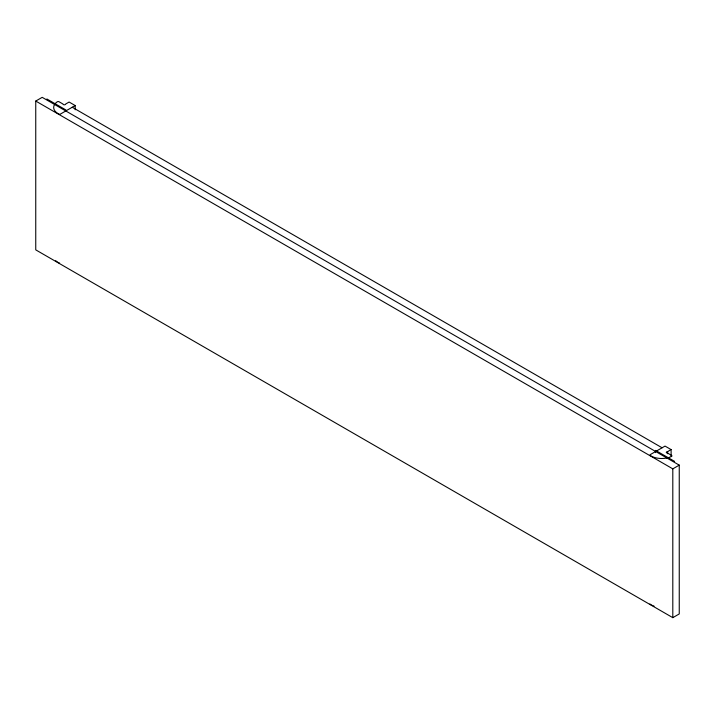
<?xml version="1.0" encoding="UTF-8"?>
<svg xmlns="http://www.w3.org/2000/svg" width="715" height="715" viewBox="0 0 715 715"><rect width="100%" height="100%" fill="white"/><g stroke="black" fill="none" stroke-linecap="round" stroke-linejoin="round"><path stroke-width="1.07" d="M35.75 101.056L42.194 97.338L679.25 465.134L679.25 613.944L672.806 617.662L35.75 249.866L35.75 101.056L672.806 468.861L679.25 465.134M75.191 105.543L60.534 114.007A1.305 0.751 0 0 1 58.693 114.007L58.138 113.685A15.256 8.812 0 0 1 56.825 102.093L57.182 101.843A1.305 0.751 0 0 1 59.113 101.789L63.027 104.05A1.305 0.751 0 0 0 64.323 104.801A1.305 0.751 0 0 0 65.628 104.05L69.114 102.039L75.191 105.543L75.191 109.797M671.108 449.592L665.03 446.089L650.382 454.552A1.305 0.751 0 0 0 650.382 455.616L650.927 455.929A15.256 8.812 0 0 0 671.01 456.688L671.439 456.483A1.305 0.751 0 0 0 671.537 455.375L667.622 453.113A1.305 0.751 0 0 1 666.317 452.363A1.305 0.751 0 0 1 667.622 451.612L671.108 449.592L671.108 455.973M72.242 107.25L662.09 447.787M46.868 98.974L65.914 109.967M674.576 461.381L655.53 450.379L655.53 452.604M672.806 468.861L672.806 617.662M667.622 451.612L667.622 453.73M649.998 603.889A1.305 0.751 0 0 0 650.382 604.416L650.927 604.738A15.256 8.812 0 0 0 654.091 606.132M59.613 263.031A1.305 0.751 0 0 1 58.693 262.807M58.138 262.494A15.256 8.812 0 0 1 55.716 260.671"/></g></svg>
